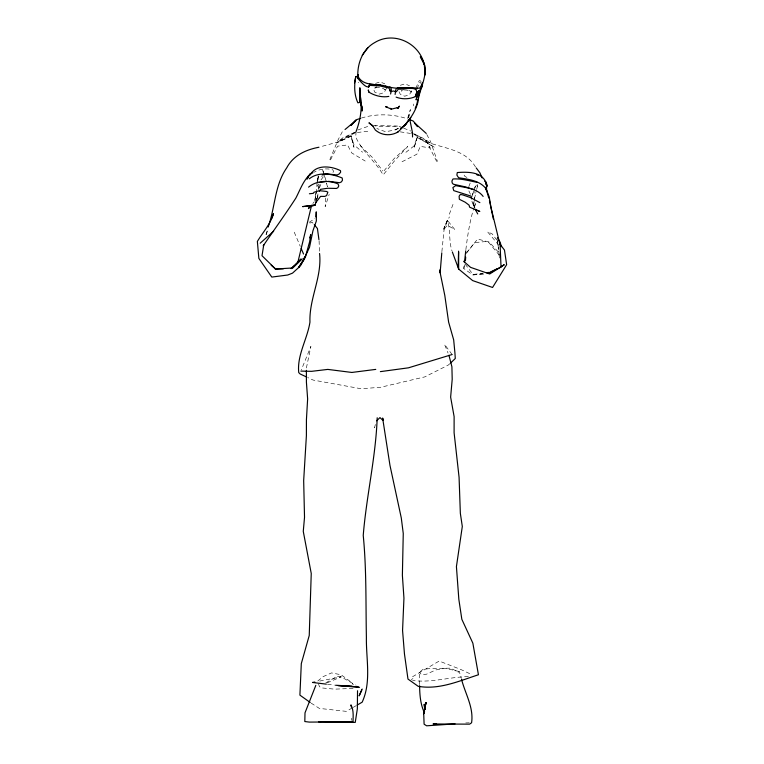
<?xml version="1.0" encoding="UTF-8"?>
<svg xmlns="http://www.w3.org/2000/svg" width="764" height="764" viewBox="0 0 764 764"><rect width="100%" height="100%" fill="white"/><g stroke="black" fill="none" stroke-linecap="round" stroke-linejoin="round"><path stroke-width="0.57" stroke-dasharray="3.82 2.86" d="M317.07 182.625L316.382 192.566L314.778 200.588M317.136 181.555L317.891 175.414L319.123 180.743M356.081 131.465L355.728 136.976C361.935 151.1 374.723 160.774 382.573 173.925L383.241 174.841L394.109 161.366L407.709 146.497L394.128 158.606L384.12 170.716M351.249 720.347L351.402 718.246M441.878 251.7L444.008 230.317L447.351 220.28L454.828 229.601L447.389 225.237L443.11 230.336L447.351 220.28C450.684 230.126 448.669 241.052 451.982 250.869M317.585 197.714L318.015 193.282L317.681 197.695M483.125 273.665L472.992 275.04L463.805 268.546L464.197 265.003M465.868 249.666C467.539 235.608 469.755 221.398 473.871 207.856M474.492 198.812L476.344 190.522M474.654 207.598L473.632 205.487L474.883 195.651M473.632 205.487L474.215 200.989M320.851 184.43L318.703 189.548L319.619 182.873M325.741 198.038L325.178 206.643L329.208 194.343M314.816 200.483L316.363 191.201M463.805 268.546L464.665 263.962M306.393 367.99L310.9 346.388L301.274 370.024M476.64 189.501L477.958 184.239M316.153 192.232L315.532 195.317L317.117 192.433M408.501 117.942L409.112 115.001M408.549 117.761L410.363 109.615L407.451 118.831M471.971 196.778L473.088 192.165M375.391 424.478L374.484 427.83L375.411 424.822M474.578 206.891L475.829 202.403L474.263 206.757M265.996 234.691L267.219 230.327M316.668 199.729L317.958 195.469L316.63 199.662M475.514 167.001C463.595 146.287 435.786 148.751 417.192 137.396L413.84 148.407L417.488 136.775L413.897 146.058L404.968 153.058M472.649 194.696L474.329 189.491M474.673 188.45L476.564 184.64M266.216 234.653L267.734 230.231M449.347 214.216L453.806 202.173M468.79 186.617L470.376 182.615M329.838 159.609L337.955 140.118L342.301 131.79L344.125 130.272M447.351 220.28L443.96 228.407L449.385 216.919M317.27 179.416L319.171 175.243M332.989 172.502L333.562 171.26L332.693 169.751C326.572 168.051 319.524 168.901 314.004 172.253M415.788 88.146L419.235 80.688L420.286 80.774L422.253 82.713M416.686 88.509C419.388 86.485 418.443 78.596 421.537 84.183M386.622 88.108L384.063 92.616L379.374 94.115L374.79 92.186L373.013 87.965M330.478 159.915L337.583 146.163L347.524 144.959L351.717 152.924L365.23 161.051M358.765 82.56L358.144 82.779M411.7 90.811L409.399 94.765L404.681 96.207L400.298 94.287L398.34 90.324M473.938 188.698L475.342 186.378M375.019 87.459L374.885 88.252L376.48 86.809L374.389 87.85C377.999 86.771 382.22 87.402 385.18 89.789L384.225 89.054M317.079 186.368L318.76 184.038M320.985 179.951L324.843 174.641M466.814 252.521L474.683 242.608L487.785 241.348L499.637 255.577M465.935 253.619L477.605 239.056L489.17 242.035L498.711 252.397L499.455 258.031M312.829 203.491L314.224 201.801M314.911 200.961L316.993 198.43M449.843 363.702L448.181 365.135L424.794 376.891L380.768 387.243L361.171 388.761L313.078 380.052L307.691 377.521M419.617 684.601L419.484 672.291L422.864 669.436L430.695 668.443L450.827 668.166L455.697 670.744L457.56 672.606L459.298 671.556L461.179 677.993M309.21 222.343L314.902 218.514M411.29 679.654L412.971 678.566M355.346 132.669L336.905 142.897L351.134 136.107L353.952 147.242L350.857 135.476L354.009 144.893L362.575 152.227M412.541 676.742L439.195 661.051L460.596 669.398L472.2 674.793M352.261 707.922L346.321 711.36L319.352 708.409L311.158 703.128M353.254 707.349L356.225 705.63M325.798 682.863L337.163 676.407L341.164 676.847L355.47 685.012M398.531 128.295L395.551 129.975L398.369 128.514M402.017 161.767L416.896 154.204L420.372 146.382L430.266 147.977L425.519 139.43L411.204 132.478M309.878 223.117L312.037 222.143L313.526 223.823M398.13 128.4L394.052 130.186L385.486 131.733L376.776 128.467M351.134 136.107L337.191 142.2L320.03 146.898M327.078 682.882L341.164 676.847L317.108 681.574M355.365 132.191L342.749 137.845L338.614 141.225L353.407 132.946L368.305 131.217M357.848 130.004L369.26 125.907M361.401 118.057C376.031 113.473 393.326 113.807 407.766 118.974M375.477 83.419L380.205 81.91L384.827 83.859M404.232 89.56L401.768 90.314L401.711 91.212L401.902 90.725C405.14 89.197 408.845 90.267 411.739 92.072L409.466 90.563L410.707 91.957L410.564 91.413M400.288 85.291L405.044 83.839L409.466 85.778M321.31 176.159L323.411 175.749M465.19 264.182L473.05 274.486L483.163 273.159M353.092 688.402L334.632 689.157L321.338 687.886L319.419 686.607L317.623 681.144L323.143 676.637L331.538 672.912L341.116 674.774L350.447 681.622L353.407 684.85M468.389 676.627C449.738 676.875 431.288 683.035 412.608 680.476M402.609 127.741L398.522 126.089L384.177 126.614L374.923 125.898M465.744 722.935L469.249 722.82M473.05 274.486L486.133 274.095M373.825 125.506L398.522 126.089M327.508 684.286L334.422 685.117M400.25 131.847L410.478 133.442M411.615 133.624L415.024 134.158L429.769 142.715L425.519 139.43L436.779 161.71M459.298 671.556L445.402 668.29L435.852 669.923L426.551 674.182L421.403 674.612L419.484 672.291M403.631 128.151L410.765 131.036M466.957 177.449L464.999 176.446L463.204 173.714M417.192 137.396L434.41 147.28L413.143 133.786M360.159 145.561L373.138 158.196L382.745 170.935M498.844 245.254L487.537 231.788L492.188 233.927L496.524 239.619M452.107 354.525L444.553 344.411L448.067 353.102M470.471 194.362L468.657 190.456M426.77 134.454L430.571 141.636L437.428 161.433M474.912 207.732L471.913 201.591L474.186 206.977M294.236 232.17L300.281 246.371M326.132 180.944L322.427 168.987L323.344 172.358M323.659 173.466L325.254 179.005M326.534 183.436L327.489 186.76L326.581 182.882M474.616 191.516L475.141 193.349M496.953 238.559L498.567 248.768M497.269 240.851L498.577 249.971M498.739 251.108L499.398 255.673M319.085 240.736L319.562 253.486M317.48 179.101L318.703 189.548M477.338 184.43L477.51 186.426M473.069 201.763L473.518 207.225M413.696 103.98L413.716 105.881"/><path stroke-width="1.15" d="M357.619 76.792L357.877 76.114M358.364 75.588L358.383 74.729L357.753 74.643L357.457 76.228M357.533 690.761L357.351 708.801L355.25 722.4L318.617 721.713L320.746 721.76M485.675 184.277L485.713 182.013C481.244 171.461 466.766 171.862 457.292 172.549L456.862 175.061L458.581 177.745C467.979 179.234 479.028 180.304 485.522 188.087L487.508 185.862L485.713 182.013L486.42 182.739L486.601 190.962L485.522 188.087M458.581 251.146L458.171 266.56L458.667 269.071L472.649 280.589L492.56 287.474L506.637 264.678L504.469 250.057L499.408 243.42M357.896 77.842C356.903 64.176 362.365 49.297 374.885 42.478C393.737 30.952 419.35 42.994 424.135 64.205M377.196 417.755C375.764 457.311 366.424 496.075 363.234 535.411C366.577 569.323 365.717 603.283 366.395 637.3C366.013 658.864 371.543 681.88 362.155 702.192L357.208 705.057M315.914 216.871L316.258 211.848L316.353 220.958L312.915 230.852L309.535 247.24L303.556 260.094L298.657 267.543L292.507 273.149L287.703 275.021L271.793 277.074L258.862 258.404L257.363 241.443C262.787 232.294 270.456 224.329 273.455 213.643L271.927 218.065M465.438 260.658L465.687 257.134M441.783 252.865L440.14 272.767L439.596 270.045L444.81 295.477L448.621 322.121L453.682 339.894L454.924 352.939L455.287 358.488L450.664 362.986M464.455 262.644L465.744 250.85M358.23 74.691L358.02 76.429C363.626 86.809 376.556 83.314 385.935 86.151M359.548 102.099L360.159 98.375L359.873 87.946L360.159 98.375L359.519 102.519L357.886 102.815C354.181 94.984 354.038 85.262 355.747 76.82L357.619 76.209M355.747 76.82L354.544 82.856M425.959 702.66L423.714 713.681L425.959 702.66L423.714 713.681L424.106 724.205L426.637 725.8L455.029 723.871M416.772 104.62L417.87 99.282M418.309 97.143L418.748 95.013M311.588 205.354L297.941 261.976M268.135 227.051C275.174 207.598 274.582 185.232 286.729 167.86C293.328 155.388 305.781 149.744 318.951 147.232M304.177 257.879L303.556 260.094L305.552 256.389L309.649 241.682L310.747 234.586L309.812 237.91M316.353 200.789L315.074 205.048L310.05 206.863L308.436 208.61L309.678 206.757M356.081 131.465C360.36 120.282 362.394 108.221 360.388 96.417L360.713 102.386L362.413 109.481L360.818 102.605L362.107 111.038L361.429 104.84L359.796 100.924M419.054 94.048L420.267 90.219M390.614 94.01L391.33 89.713M422.014 84.508L419.57 88.252C409.886 87.382 399.171 89.512 389.669 87.153M395.656 90.133L395.112 94.45M315.818 685.365L305.008 712.831L304.807 721.541L309.315 722.095L352.987 721.846C353.169 716.202 353.789 709.957 350.924 704.876L351.297 706.986M415.158 108.335L416.37 105.556M361.735 690.016L359.137 695.889L362.174 689.042M415.349 96.665L417.02 91.642L415.329 96.646C409.389 99.291 402.151 99.473 396.115 97.123M319.266 191.315L320.527 189.348L327.555 188.259L336.427 188.45L337.86 187.696L338.796 185.929L338.041 183.933C328.845 179.97 316.563 180.438 308.57 187.123M322.398 174.66L326.696 173.867L337.153 174.975L339.264 173.925L340.648 172.139L340.496 170.649C331.948 166.332 317.767 164.222 311.196 173.304C303.585 179.626 300.29 189.577 295.821 198.153C285.364 214.302 274.085 229.849 263.246 245.798L263.752 244.814L262.014 255.72L275.537 268.995L283.31 268.823M308.188 177.449L306.985 179.101L308.226 176.274L311.196 173.304L309.391 175.787M362.231 55.294L367.962 47.635M373.157 126.098L368.945 122.832L372.775 125.926L375.391 130.081C381.819 135.562 390.7 136.183 397.977 132C406.715 123.72 414.862 114.065 417.956 102.032C419.369 86.991 431.794 70.727 420.305 56.689L424.106 64.319M315.627 202.794L320.593 196.377L324.767 196.415L326.6 195.584L327.851 192.184L326.467 191.439L319.295 190.675L314.004 192.251L313.326 193.321L309.41 193.769M300.825 258.996L291.094 268.651L294.369 265.872M376.642 420.811L379.966 417.593L382.898 420.343M302.277 258.853L292.813 267.963L275.269 269.033M395.972 89.302L397.509 87.841L401.759 87.707L411.576 87.946L417.001 88.834M260.199 243.2L273.646 231.196M345.041 129.517L355.976 120.416L351.125 125.344L355.823 119.929L360.283 118.439M500.63 267.056L504.278 264.707L489.695 273.989L470.595 267.371L463.595 261.259M309.286 178.824C318.531 171.308 332.225 173.867 342.205 177.993L342.482 180.218L341.412 181.889L339.617 182.72L328.568 181.307M490.889 272.242L501.031 267.075L500.124 245.225L490.956 207.273L489.199 196.806L485.627 187.667M489.896 272.28L497.412 268.622M309.659 174.221L312.915 172.75M397.366 132.22L397.977 132M397.137 107.839L398.264 107.485L391.206 109.176M452.107 354.525L408.492 367.818L380.386 371.629M388.838 96.407C382.057 97.658 374.666 95.739 368.878 92.119L368.315 90.142L368.878 92.119M314.816 682.023L312.524 682.472L326.352 684.143M319.877 182.481L325.311 181.746M487.623 273.063L489.877 272.758M486.525 272.719L488.779 272.423M375.764 369.394L351.832 372.45L327.794 369.404L311.578 371.333L300.835 371.094M369.48 84.183L380.816 85.081M436.531 723.871L433.026 723.986L469.631 724.148L471.589 722.754C473.881 707.283 465.085 693.578 461.494 679.072M351.917 686.139L335.568 685.26M359.558 687.342L337.879 685.537L358.154 686.874L356.597 686.33M387.272 106.912L385.581 106.712L391.464 109.118L390.509 108.335M477.156 182.376C469.22 180.848 461.093 178.404 452.985 178.977L451.935 181.011L452.192 182.93L453.3 184.22L465.591 186.913L474.1 189.673M385.448 86.189L390.146 87.115L391.254 88.834M408.864 119.385L413.257 121.056L417.707 126.652L414.623 123.243M479.868 202.622L470.662 197.647L462.812 194.925L460.377 194.419L459.116 196.224L459.345 199.28L465.19 202.212L469.058 205.124L469.631 207.206L479.811 211.447L475.915 209.775M306.622 377.015L300.156 373.978L298.734 372.574C296.909 355.136 307.348 339.12 309.955 322.121C309.067 298.476 322.188 276.998 319.562 253.486M476.507 174.564L478.168 175.367M310.222 702.469L299.908 695.135L301.303 663.62L309.239 635.486L311.244 573.458L303.27 531.372L304.521 517.314L303.671 480.594L306.393 435.719L306.431 419.608L307.634 398.903L306.412 382.201L306.393 370.359M271.21 265.232L275.537 268.995M424.593 711.37L423.313 710.243C420.315 702.536 419.684 693.941 419.617 685.7M414.842 123.128L426.236 133.433M484.768 181.183L486.42 182.739M483.144 196.415C476.87 188.03 465.056 187.705 455.697 185.604L452.88 187.581L453.768 190.628L471.14 196.138L471.56 198.898M314.271 224.654L317.423 228.512L318.932 239.629M477.729 213.939L475.103 209.135M476.23 167.946L479.84 172.702L482.17 177.926M357.332 77.89C359.195 79.714 367.618 90.926 369.499 85.339L380.061 85.979L388.895 88.08L391.015 91.642L393.345 90.973L396.363 91.785L398.416 89.016C402.294 90.152 418.242 85.033 416.533 92.73C419.78 90.945 423.504 86.934 422.253 82.713M497.469 237.709L500.239 242.408L501.318 246.705M301.207 248.548L303.537 254.011M452.345 251.967L458.667 269.071L458.648 252.158M383.289 420.028L382.621 418.023L389.974 465.391L401.281 517.925L403.258 533.501L402.38 575.263L403.946 598.164L402.561 630.462L404.471 654.022L407.976 679.072L418.175 686.301C439.023 690.026 458.973 681.049 478.436 674.765L472.859 643.183L461.838 619.308L458.83 599.272L456.423 566.592L462.306 526.482L460.348 513.332L459.078 477.319L454.102 432.777L454.122 416.647L450.636 397.118L452.202 379.316L451.906 366.787L448.945 355.279M486.143 188.88L488.788 198.057M489.447 200.349L493.334 218.915M424.65 709.145L424.297 704.36L425.223 709.45M409.571 118.43L412.464 132.564L412.531 136.985M424.297 704.36L424.708 709.775M418.557 90.849L416.16 99.769L418.557 90.849M369.47 85.272L368.573 87.182L369.47 85.272M305.552 256.389L300.806 265.242L298.657 267.543L305.552 256.389M399.333 106.263L397.767 108.45L399.333 106.263M410.679 117.713L405.073 125.162L400.451 128.619L405.703 124.666L405.073 125.162L410.679 117.713M315.074 205.048L302.745 206.605L315.074 205.048M390.223 91.174L389.993 90.209L390.223 91.174M424.583 65.274L424.249 63.393L425.051 75.006L424.583 65.274"/></g></svg>
